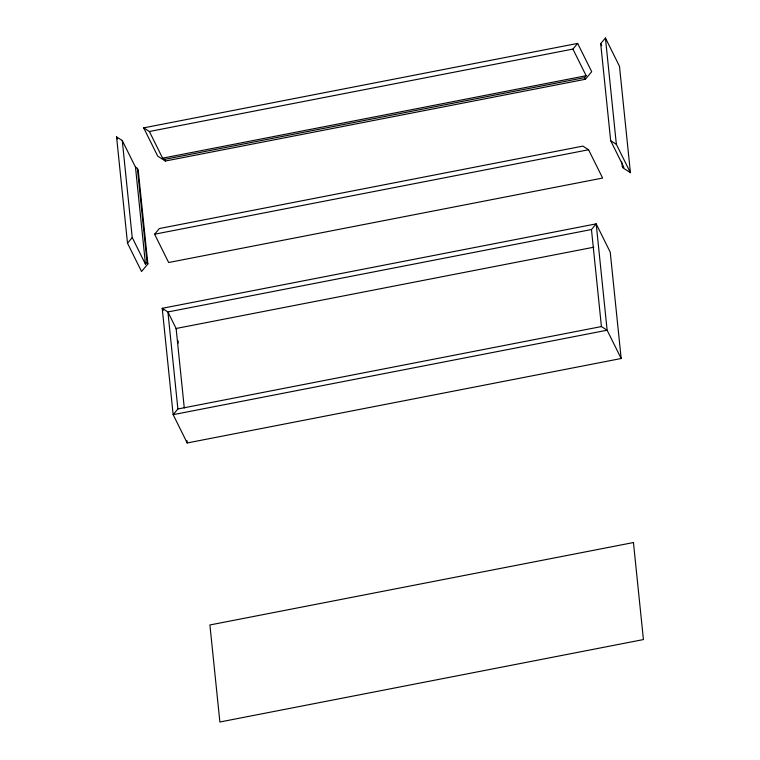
<?xml version="1.0" encoding="UTF-8"?>
<svg xmlns="http://www.w3.org/2000/svg" width="760" height="760" viewBox="0 0 760 760"><rect width="100%" height="100%" fill="white"/><g stroke="black" fill="none" stroke-linecap="round" stroke-linejoin="round"><path stroke-width="1.14" d="M127.499 243.219L132.23 237.548L122.265 140.514L116.574 136.876L127.499 243.219L141.55 271.519L147.858 263.957L138.206 170.031L137.389 168.378L135.489 167.162L122.265 140.514M154.612 234.213L159.343 228.541L582.892 146.11L588.572 149.758L602.623 178.059L168.653 262.513L154.612 234.213L588.572 149.758M132.23 237.548L145.464 264.195L147.041 262.305L137.389 168.378M163.267 310.412L162.222 308.313L167.912 311.961L591.461 229.53L596.192 223.858L607.116 330.21L601.426 326.562L177.878 408.994L173.147 414.666L187.197 442.966L621.167 358.511L610.232 252.159L596.192 223.858L162.222 308.313L173.147 414.666L607.116 330.21L621.167 358.511M143.688 127.861L149.368 131.508L572.917 49.077L577.647 43.405L591.698 71.706L585.39 79.268L165.319 161.025L157.728 156.161L143.688 127.861L577.647 43.405M622.003 166.136L623.903 167.352L610.669 140.704L600.704 43.671L605.435 38L619.486 66.3L630.41 172.653L622.829 167.789L621.519 161.443M149.368 131.508L162.602 158.156L164.493 159.372L584.573 77.615L586.15 75.724L572.917 49.077M162.602 158.156L586.15 75.724M593.845 247.199L176.12 328.491L184.281 407.987M610.669 140.704L616.36 144.352L630.41 172.653M600.704 43.671L601.721 45.724M584.573 77.615L585.39 79.268M164.493 159.372L165.319 161.025M116.574 136.876L117.62 138.966M147.041 262.305L147.858 263.957M176.557 329.384L167.912 311.961L177.878 408.994M605.435 38L616.36 144.352M591.461 229.53L601.426 326.562M178.02 340.66L178.258 343.007M186.96 440.629L187.197 442.966M135.489 167.162L145.464 264.195M633.45 542.545L209.912 624.967L219.877 722L643.425 639.568L633.45 542.545"/></g></svg>
